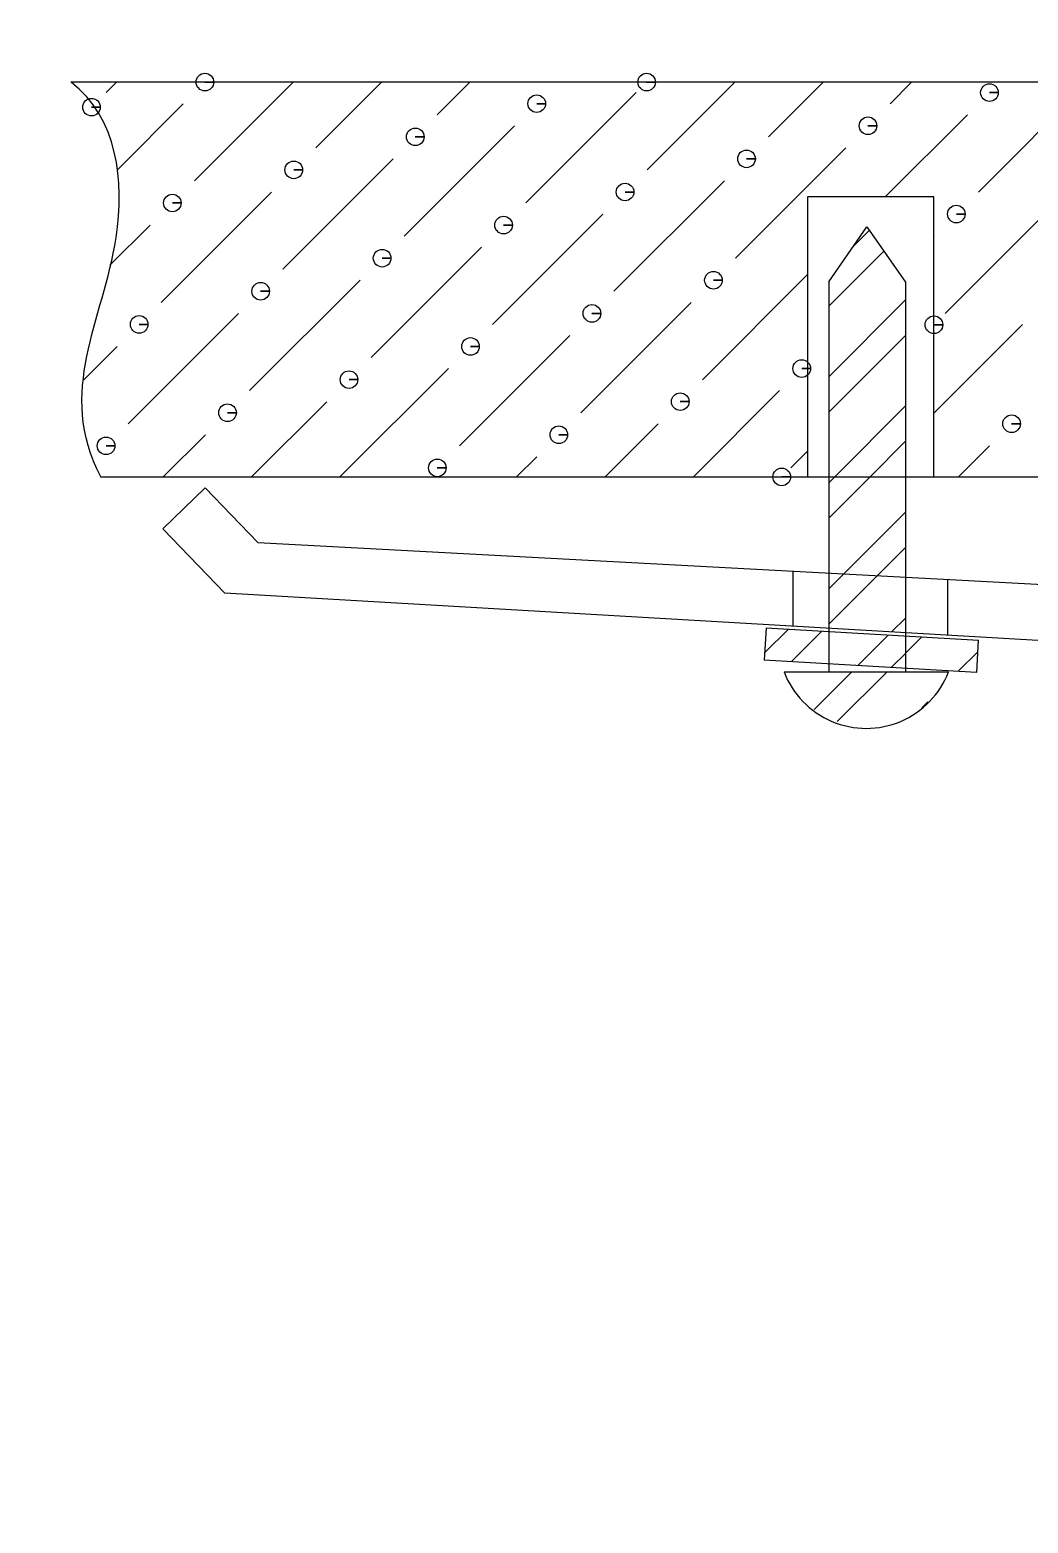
# Model space of a CAD drawing. Header units: millimetres. Extents: x 164 to 1139, y 316 to 1000.
# Drawn here: x 500.29 to 522.42, y 616.35 to 649.48 of the extents above; entities that cross this region are included whole.
import ezdxf

# ---------------------------------------------------------------- set-up
doc = ezdxf.new("R2010")
doc.units = ezdxf.units.MM
doc.linetypes.add('ACAD_ISO02W100', pattern=[15, 12, -3])
doc.layers.add('尺寸標注', color=1, linetype='Continuous', lineweight=30)
doc.layers.add('虚线', color=2, linetype='ACAD_ISO02W100', lineweight=30)
doc.styles.add('DIM', font='txt.shx', dxfattribs={"width": 0.7, "bigfont": 'chineset.shx'})
doc.dimstyles.new('mm+in(开孔纸尺寸)', dxfattribs={"dimscale": 3, "dimtxt": 3.8, "dimasz": 2, "dimexe": 1.25, "dimexo": 0.625, "dimgap": 2, "dimtad": 1, "dimtxsty": 'DIM', "dimcen": 0, "dimclrd": 256, "dimclre": 256, "dimclrt": 3, "dimadec": 0, "dimazin": 0, "dimtfac": 1, "dimtmove": 0, "dimatfit": 1, "dimfxl": 1, "dimlwd": -1, "dimarcsym": 0})

# ---------------------------------------------------------------- blocks, each defined once
blk = doc.blocks.new('*D27')
at = {"layer": 'Defpoints', "color": 0}
for p in [(551.871, 648.511), (470.136, 630.715)]:
    blk.add_point(p, dxfattribs=at)
at = {"layer": '尺寸標注'}
blk.add_line((304.279, 594.604), (464.273, 629.439), dxfattribs=at)
blk.add_solid([(464.486, 628.462), (464.06, 630.416), (470.136, 630.715)], dxfattribs=at)
at = {"layer": '尺寸標注', "color": 3, "insert": (373.078, 622.53), "char_height": 11.4, "attachment_point": 5, "rotation": 12.2831, "style": 'DIM'}
blk.add_mtext('R83,65mm [R3 5/16"]', dxfattribs=at)
blk = doc.blocks.new('*D28')
at = {"layer": 'Defpoints', "color": 0}
for p in [(551.871, 648.511), (467.818, 616.338)]:
    blk.add_point(p, dxfattribs=at)
at = {"layer": '尺寸標注'}
blk.add_line((309.709, 555.818), (462.215, 614.193), dxfattribs=at)
blk.add_solid([(462.572, 613.259), (461.857, 615.127), (467.818, 616.338)], dxfattribs=at)
at = {"layer": '尺寸標注', "color": 3, "insert": (363.92, 589.096), "char_height": 11.4, "attachment_point": 5, "rotation": 20.9456, "style": 'DIM'}
blk.add_mtext('R90mm [R3 9/16"]', dxfattribs=at)
blk = doc.blocks.new('*D29')
at = {"layer": 'Defpoints', "color": 0}
for p in [(551.871, 648.511), (467.78, 601.479)]:
    blk.add_point(p, dxfattribs=at)
at = {"layer": '尺寸標注'}
blk.add_line((310.758, 513.656), (462.543, 598.55), dxfattribs=at)
blk.add_solid([(463.032, 597.677), (462.055, 599.423), (467.78, 601.479)], dxfattribs=at)
at = {"layer": '尺寸標注', "color": 3, "insert": (370.761, 561.71), "char_height": 11.4, "attachment_point": 5, "rotation": 29.2184, "style": 'DIM'}
blk.add_mtext('R96,35mm [R3 13/16"]', dxfattribs=at)

msp = doc.modelspace()

# ---------------------------------------------------------------- linework, layer by layer
msp.add_lwpolyline([(798.111, 736.864, 0.387312), (708.298, 830.573, 0.033804), (545.364, 830.573, 0.387312), (455.551, 736.864, 0.012565), (455.551, 646.09, 0.387312), (545.364, 552.381, 0.033804), (708.298, 552.381, 0.387312), (798.111, 646.09, 0.012565)], format="xyb", close=True)
at = {"layer": '尺寸標注', "lineweight": 9}
for points, knots in [([(501.86, 639.56), (500.872, 641.462), (501.916, 643.03), (502.2, 644.869), (502.2, 644.869), (502.396, 646.131), (502.232, 647.523), (501.202, 648.318)], [0, 0, 0, 0, 0.333333, 0.333333, 0.333333, 0.333333, 1, 1, 1, 1]), ([(504.17, 648.319), (504.17, 648.319), (504.365, 648.319), (504.365, 648.319), (504.365, 648.319), (504.365, 648.427), (504.277, 648.515), (504.17, 648.515), (504.17, 648.515), (504.062, 648.515), (503.974, 648.427), (503.974, 648.319), (503.974, 648.319), (503.974, 648.212), (504.062, 648.124), (504.17, 648.124), (504.17, 648.124), (504.277, 648.124), (504.365, 648.212), (504.365, 648.319), (504.365, 648.319), (504.365, 648.319), (504.17, 648.319), (504.17, 648.319)], [0, 0, 0, 0, 0.142857, 0.142857, 0.142857, 0.142857, 0.285714, 0.285714, 0.285714, 0.285714, 0.428571, 0.428571, 0.428571, 0.428571, 0.571429, 0.571429, 0.571429, 0.571429, 0.714286, 0.714286, 0.714286, 0.714286, 1, 1, 1, 1]), ([(513.964, 648.319), (513.964, 648.319), (514.16, 648.319), (514.16, 648.319), (514.16, 648.319), (514.16, 648.427), (514.072, 648.515), (513.964, 648.515), (513.964, 648.515), (513.857, 648.515), (513.769, 648.427), (513.769, 648.319), (513.769, 648.319), (513.769, 648.212), (513.857, 648.124), (513.964, 648.124), (513.964, 648.124), (514.072, 648.124), (514.16, 648.212), (514.16, 648.319), (514.16, 648.319), (514.16, 648.319), (513.964, 648.319), (513.964, 648.319)], [0, 0, 0, 0, 0.142857, 0.142857, 0.142857, 0.142857, 0.285714, 0.285714, 0.285714, 0.285714, 0.428571, 0.428571, 0.428571, 0.428571, 0.571429, 0.571429, 0.571429, 0.571429, 0.714286, 0.714286, 0.714286, 0.714286, 1, 1, 1, 1]), ([(511.528, 647.841), (511.528, 647.841), (511.723, 647.841), (511.723, 647.841), (511.723, 647.841), (511.723, 647.949), (511.635, 648.037), (511.528, 648.037), (511.528, 648.037), (511.42, 648.037), (511.332, 647.949), (511.332, 647.841), (511.332, 647.841), (511.332, 647.733), (511.42, 647.646), (511.528, 647.646), (511.528, 647.646), (511.635, 647.646), (511.723, 647.733), (511.723, 647.841), (511.723, 647.841), (511.723, 647.841), (511.528, 647.841), (511.528, 647.841)], [0, 0, 0, 0, 0.142857, 0.142857, 0.142857, 0.142857, 0.285714, 0.285714, 0.285714, 0.285714, 0.428571, 0.428571, 0.428571, 0.428571, 0.571429, 0.571429, 0.571429, 0.571429, 0.714286, 0.714286, 0.714286, 0.714286, 1, 1, 1, 1]), ([(521.566, 648.087), (521.566, 648.087), (521.762, 648.087), (521.762, 648.087), (521.762, 648.087), (521.762, 648.194), (521.674, 648.282), (521.566, 648.282), (521.566, 648.282), (521.459, 648.282), (521.371, 648.194), (521.371, 648.087), (521.371, 648.087), (521.371, 647.979), (521.459, 647.891), (521.566, 647.891), (521.566, 647.891), (521.674, 647.891), (521.762, 647.979), (521.762, 648.087), (521.762, 648.087), (521.762, 648.087), (521.566, 648.087), (521.566, 648.087)], [0, 0, 0, 0, 0.142857, 0.142857, 0.142857, 0.142857, 0.285714, 0.285714, 0.285714, 0.285714, 0.428571, 0.428571, 0.428571, 0.428571, 0.571429, 0.571429, 0.571429, 0.571429, 0.714286, 0.714286, 0.714286, 0.714286, 1, 1, 1, 1]), ([(501.655, 647.763), (501.655, 647.763), (501.851, 647.763), (501.851, 647.763), (501.851, 647.763), (501.851, 647.871), (501.763, 647.959), (501.655, 647.959), (501.655, 647.959), (501.548, 647.959), (501.46, 647.871), (501.46, 647.763), (501.46, 647.763), (501.46, 647.656), (501.548, 647.568), (501.655, 647.568), (501.655, 647.568), (501.763, 647.568), (501.851, 647.656), (501.851, 647.763), (501.851, 647.763), (501.851, 647.763), (501.655, 647.763), (501.655, 647.763)], [0, 0, 0, 0, 0.142857, 0.142857, 0.142857, 0.142857, 0.285714, 0.285714, 0.285714, 0.285714, 0.428571, 0.428571, 0.428571, 0.428571, 0.571429, 0.571429, 0.571429, 0.571429, 0.714286, 0.714286, 0.714286, 0.714286, 1, 1, 1, 1]), ([(518.872, 647.35), (518.872, 647.35), (519.068, 647.35), (519.068, 647.35), (519.068, 647.35), (519.068, 647.458), (518.98, 647.546), (518.872, 647.546), (518.872, 647.546), (518.765, 647.546), (518.677, 647.458), (518.677, 647.35), (518.677, 647.35), (518.677, 647.243), (518.765, 647.155), (518.872, 647.155), (518.872, 647.155), (518.98, 647.155), (519.068, 647.243), (519.068, 647.35), (519.068, 647.35), (519.068, 647.35), (518.872, 647.35), (518.872, 647.35)], [0, 0, 0, 0, 0.142857, 0.142857, 0.142857, 0.142857, 0.285714, 0.285714, 0.285714, 0.285714, 0.428571, 0.428571, 0.428571, 0.428571, 0.571429, 0.571429, 0.571429, 0.571429, 0.714286, 0.714286, 0.714286, 0.714286, 1, 1, 1, 1]), ([(508.834, 647.105), (508.834, 647.105), (509.029, 647.105), (509.029, 647.105), (509.029, 647.105), (509.029, 647.213), (508.942, 647.301), (508.834, 647.301), (508.834, 647.301), (508.726, 647.301), (508.639, 647.213), (508.639, 647.105), (508.639, 647.105), (508.639, 646.998), (508.726, 646.91), (508.834, 646.91), (508.834, 646.91), (508.942, 646.91), (509.029, 646.998), (509.029, 647.105), (509.029, 647.105), (509.029, 647.105), (508.834, 647.105), (508.834, 647.105)], [0, 0, 0, 0, 0.142857, 0.142857, 0.142857, 0.142857, 0.285714, 0.285714, 0.285714, 0.285714, 0.428571, 0.428571, 0.428571, 0.428571, 0.571429, 0.571429, 0.571429, 0.571429, 0.714286, 0.714286, 0.714286, 0.714286, 1, 1, 1, 1]), ([(516.18, 646.616), (516.18, 646.616), (516.375, 646.616), (516.375, 646.616), (516.375, 646.616), (516.375, 646.724), (516.288, 646.811), (516.18, 646.811), (516.18, 646.811), (516.072, 646.811), (515.985, 646.724), (515.985, 646.616), (515.985, 646.616), (515.985, 646.508), (516.072, 646.421), (516.18, 646.421), (516.18, 646.421), (516.288, 646.421), (516.375, 646.508), (516.375, 646.616), (516.375, 646.616), (516.375, 646.616), (516.18, 646.616), (516.18, 646.616)], [0, 0, 0, 0, 0.142857, 0.142857, 0.142857, 0.142857, 0.285714, 0.285714, 0.285714, 0.285714, 0.428571, 0.428571, 0.428571, 0.428571, 0.571429, 0.571429, 0.571429, 0.571429, 0.714286, 0.714286, 0.714286, 0.714286, 1, 1, 1, 1]), ([(506.14, 646.372), (506.14, 646.372), (506.336, 646.372), (506.336, 646.372), (506.336, 646.372), (506.336, 646.48), (506.248, 646.568), (506.14, 646.568), (506.14, 646.568), (506.033, 646.568), (505.945, 646.48), (505.945, 646.372), (505.945, 646.372), (505.945, 646.265), (506.033, 646.177), (506.14, 646.177), (506.14, 646.177), (506.248, 646.177), (506.336, 646.265), (506.336, 646.372), (506.336, 646.372), (506.336, 646.372), (506.14, 646.372), (506.14, 646.372)], [0, 0, 0, 0, 0.142857, 0.142857, 0.142857, 0.142857, 0.285714, 0.285714, 0.285714, 0.285714, 0.428571, 0.428571, 0.428571, 0.428571, 0.571429, 0.571429, 0.571429, 0.571429, 0.714286, 0.714286, 0.714286, 0.714286, 1, 1, 1, 1]), ([(513.486, 645.881), (513.486, 645.881), (513.681, 645.881), (513.681, 645.881), (513.681, 645.881), (513.681, 645.989), (513.594, 646.077), (513.486, 646.077), (513.486, 646.077), (513.378, 646.077), (513.291, 645.989), (513.291, 645.881), (513.291, 645.881), (513.291, 645.774), (513.378, 645.686), (513.486, 645.686), (513.486, 645.686), (513.594, 645.686), (513.681, 645.774), (513.681, 645.881), (513.681, 645.881), (513.681, 645.881), (513.486, 645.881), (513.486, 645.881)], [0, 0, 0, 0, 0.142857, 0.142857, 0.142857, 0.142857, 0.285714, 0.285714, 0.285714, 0.285714, 0.428571, 0.428571, 0.428571, 0.428571, 0.571429, 0.571429, 0.571429, 0.571429, 0.714286, 0.714286, 0.714286, 0.714286, 1, 1, 1, 1]), ([(503.448, 645.638), (503.448, 645.638), (503.643, 645.638), (503.643, 645.638), (503.643, 645.638), (503.643, 645.746), (503.555, 645.833), (503.448, 645.833), (503.448, 645.833), (503.34, 645.833), (503.252, 645.746), (503.252, 645.638), (503.252, 645.638), (503.252, 645.531), (503.34, 645.443), (503.448, 645.443), (503.448, 645.443), (503.555, 645.443), (503.643, 645.531), (503.643, 645.638), (503.643, 645.638), (503.643, 645.638), (503.448, 645.638), (503.448, 645.638)], [0, 0, 0, 0, 0.142857, 0.142857, 0.142857, 0.142857, 0.285714, 0.285714, 0.285714, 0.285714, 0.428571, 0.428571, 0.428571, 0.428571, 0.571429, 0.571429, 0.571429, 0.571429, 0.714286, 0.714286, 0.714286, 0.714286, 1, 1, 1, 1]), ([(510.792, 645.147), (510.792, 645.147), (510.988, 645.147), (510.988, 645.147), (510.988, 645.147), (510.988, 645.255), (510.9, 645.343), (510.792, 645.343), (510.792, 645.343), (510.685, 645.343), (510.597, 645.255), (510.597, 645.147), (510.597, 645.147), (510.597, 645.04), (510.685, 644.952), (510.792, 644.952), (510.792, 644.952), (510.9, 644.952), (510.988, 645.04), (510.988, 645.147), (510.988, 645.147), (510.988, 645.147), (510.792, 645.147), (510.792, 645.147)], [0, 0, 0, 0, 0.142857, 0.142857, 0.142857, 0.142857, 0.285714, 0.285714, 0.285714, 0.285714, 0.428571, 0.428571, 0.428571, 0.428571, 0.571429, 0.571429, 0.571429, 0.571429, 0.714286, 0.714286, 0.714286, 0.714286, 1, 1, 1, 1]), ([(520.832, 645.393), (520.832, 645.393), (521.027, 645.393), (521.027, 645.393), (521.027, 645.393), (521.027, 645.5), (520.94, 645.588), (520.832, 645.588), (520.832, 645.588), (520.724, 645.588), (520.637, 645.5), (520.637, 645.393), (520.637, 645.393), (520.637, 645.285), (520.724, 645.197), (520.832, 645.197), (520.832, 645.197), (520.94, 645.197), (521.027, 645.285), (521.027, 645.393), (521.027, 645.393), (521.027, 645.393), (520.832, 645.393), (520.832, 645.393)], [0, 0, 0, 0, 0.142857, 0.142857, 0.142857, 0.142857, 0.285714, 0.285714, 0.285714, 0.285714, 0.428571, 0.428571, 0.428571, 0.428571, 0.571429, 0.571429, 0.571429, 0.571429, 0.714286, 0.714286, 0.714286, 0.714286, 1, 1, 1, 1]), ([(508.1, 644.413), (508.1, 644.413), (508.295, 644.413), (508.295, 644.413), (508.295, 644.413), (508.295, 644.52), (508.207, 644.608), (508.1, 644.608), (508.1, 644.608), (507.992, 644.608), (507.904, 644.52), (507.904, 644.413), (507.904, 644.413), (507.904, 644.305), (507.992, 644.217), (508.1, 644.217), (508.1, 644.217), (508.207, 644.217), (508.295, 644.305), (508.295, 644.413), (508.295, 644.413), (508.295, 644.413), (508.1, 644.413), (508.1, 644.413)], [0, 0, 0, 0, 0.142857, 0.142857, 0.142857, 0.142857, 0.285714, 0.285714, 0.285714, 0.285714, 0.428571, 0.428571, 0.428571, 0.428571, 0.571429, 0.571429, 0.571429, 0.571429, 0.714286, 0.714286, 0.714286, 0.714286, 1, 1, 1, 1]), ([(515.446, 643.924), (515.446, 643.924), (515.641, 643.924), (515.641, 643.924), (515.641, 643.924), (515.641, 644.031), (515.553, 644.119), (515.446, 644.119), (515.446, 644.119), (515.338, 644.119), (515.251, 644.031), (515.251, 643.924), (515.251, 643.924), (515.251, 643.816), (515.338, 643.728), (515.446, 643.728), (515.446, 643.728), (515.553, 643.728), (515.641, 643.816), (515.641, 643.924), (515.641, 643.924), (515.641, 643.924), (515.446, 643.924), (515.446, 643.924)], [0, 0, 0, 0, 0.142857, 0.142857, 0.142857, 0.142857, 0.285714, 0.285714, 0.285714, 0.285714, 0.428571, 0.428571, 0.428571, 0.428571, 0.571429, 0.571429, 0.571429, 0.571429, 0.714286, 0.714286, 0.714286, 0.714286, 1, 1, 1, 1]), ([(505.406, 643.679), (505.406, 643.679), (505.601, 643.679), (505.601, 643.679), (505.601, 643.679), (505.601, 643.786), (505.514, 643.874), (505.406, 643.874), (505.406, 643.874), (505.298, 643.874), (505.211, 643.786), (505.211, 643.679), (505.211, 643.679), (505.211, 643.571), (505.298, 643.483), (505.406, 643.483), (505.406, 643.483), (505.514, 643.483), (505.601, 643.571), (505.601, 643.679), (505.601, 643.679), (505.601, 643.679), (505.406, 643.679), (505.406, 643.679)], [0, 0, 0, 0, 0.142857, 0.142857, 0.142857, 0.142857, 0.285714, 0.285714, 0.285714, 0.285714, 0.428571, 0.428571, 0.428571, 0.428571, 0.571429, 0.571429, 0.571429, 0.571429, 0.714286, 0.714286, 0.714286, 0.714286, 1, 1, 1, 1]), ([(512.752, 643.188), (512.752, 643.188), (512.947, 643.188), (512.947, 643.188), (512.947, 643.188), (512.947, 643.295), (512.859, 643.383), (512.752, 643.383), (512.752, 643.383), (512.644, 643.383), (512.556, 643.295), (512.556, 643.188), (512.556, 643.188), (512.556, 643.08), (512.644, 642.992), (512.752, 642.992), (512.752, 642.992), (512.859, 642.992), (512.947, 643.08), (512.947, 643.188), (512.947, 643.188), (512.947, 643.188), (512.752, 643.188), (512.752, 643.188)], [0, 0, 0, 0, 0.142857, 0.142857, 0.142857, 0.142857, 0.285714, 0.285714, 0.285714, 0.285714, 0.428571, 0.428571, 0.428571, 0.428571, 0.571429, 0.571429, 0.571429, 0.571429, 0.714286, 0.714286, 0.714286, 0.714286, 1, 1, 1, 1]), ([(502.712, 642.944), (502.712, 642.944), (502.907, 642.944), (502.907, 642.944), (502.907, 642.944), (502.907, 643.052), (502.82, 643.139), (502.712, 643.139), (502.712, 643.139), (502.604, 643.139), (502.517, 643.052), (502.517, 642.944), (502.517, 642.944), (502.517, 642.836), (502.604, 642.749), (502.712, 642.749), (502.712, 642.749), (502.82, 642.749), (502.907, 642.836), (502.907, 642.944), (502.907, 642.944), (502.907, 642.944), (502.712, 642.944), (502.712, 642.944)], [0, 0, 0, 0, 0.142857, 0.142857, 0.142857, 0.142857, 0.285714, 0.285714, 0.285714, 0.285714, 0.428571, 0.428571, 0.428571, 0.428571, 0.571429, 0.571429, 0.571429, 0.571429, 0.714286, 0.714286, 0.714286, 0.714286, 1, 1, 1, 1]), ([(520.335, 642.936), (520.335, 642.936), (520.53, 642.936), (520.53, 642.936), (520.53, 642.936), (520.53, 643.044), (520.442, 643.131), (520.335, 643.131), (520.335, 643.131), (520.227, 643.131), (520.14, 643.044), (520.14, 642.936), (520.14, 642.936), (520.14, 642.828), (520.227, 642.741), (520.335, 642.741), (520.335, 642.741), (520.442, 642.741), (520.53, 642.828), (520.53, 642.936), (520.53, 642.936), (520.53, 642.936), (520.335, 642.936), (520.335, 642.936)], [0, 0, 0, 0, 0.142857, 0.142857, 0.142857, 0.142857, 0.285714, 0.285714, 0.285714, 0.285714, 0.428571, 0.428571, 0.428571, 0.428571, 0.571429, 0.571429, 0.571429, 0.571429, 0.714286, 0.714286, 0.714286, 0.714286, 1, 1, 1, 1]), ([(510.059, 642.455), (510.059, 642.455), (510.254, 642.455), (510.254, 642.455), (510.254, 642.455), (510.254, 642.563), (510.167, 642.65), (510.059, 642.65), (510.059, 642.65), (509.951, 642.65), (509.864, 642.563), (509.864, 642.455), (509.864, 642.455), (509.864, 642.348), (509.951, 642.259), (510.059, 642.259), (510.059, 642.259), (510.167, 642.259), (510.254, 642.348), (510.254, 642.455), (510.254, 642.455), (510.254, 642.455), (510.059, 642.455), (510.059, 642.455)], [0, 0, 0, 0, 0.142857, 0.142857, 0.142857, 0.142857, 0.285714, 0.285714, 0.285714, 0.285714, 0.428571, 0.428571, 0.428571, 0.428571, 0.571429, 0.571429, 0.571429, 0.571429, 0.714286, 0.714286, 0.714286, 0.714286, 1, 1, 1, 1]), ([(517.404, 641.964), (517.404, 641.964), (517.599, 641.964), (517.599, 641.964), (517.599, 641.964), (517.599, 642.072), (517.511, 642.16), (517.404, 642.16), (517.404, 642.16), (517.296, 642.16), (517.208, 642.072), (517.208, 641.964), (517.208, 641.964), (517.208, 641.857), (517.296, 641.769), (517.404, 641.769), (517.404, 641.769), (517.511, 641.769), (517.599, 641.857), (517.599, 641.964), (517.599, 641.964), (517.599, 641.964), (517.404, 641.964), (517.404, 641.964)], [0, 0, 0, 0, 0.142857, 0.142857, 0.142857, 0.142857, 0.285714, 0.285714, 0.285714, 0.285714, 0.428571, 0.428571, 0.428571, 0.428571, 0.571429, 0.571429, 0.571429, 0.571429, 0.714286, 0.714286, 0.714286, 0.714286, 1, 1, 1, 1]), ([(507.365, 641.719), (507.365, 641.719), (507.56, 641.719), (507.56, 641.719), (507.56, 641.719), (507.56, 641.827), (507.473, 641.914), (507.365, 641.914), (507.365, 641.914), (507.257, 641.914), (507.17, 641.827), (507.17, 641.719), (507.17, 641.719), (507.17, 641.611), (507.257, 641.524), (507.365, 641.524), (507.365, 641.524), (507.473, 641.524), (507.56, 641.611), (507.56, 641.719), (507.56, 641.719), (507.56, 641.719), (507.365, 641.719), (507.365, 641.719)], [0, 0, 0, 0, 0.142857, 0.142857, 0.142857, 0.142857, 0.285714, 0.285714, 0.285714, 0.285714, 0.428571, 0.428571, 0.428571, 0.428571, 0.571429, 0.571429, 0.571429, 0.571429, 0.714286, 0.714286, 0.714286, 0.714286, 1, 1, 1, 1]), ([(514.709, 641.23), (514.709, 641.23), (514.905, 641.23), (514.905, 641.23), (514.905, 641.23), (514.905, 641.337), (514.817, 641.425), (514.709, 641.425), (514.709, 641.425), (514.602, 641.425), (514.514, 641.337), (514.514, 641.23), (514.514, 641.23), (514.514, 641.122), (514.602, 641.034), (514.709, 641.034), (514.709, 641.034), (514.817, 641.034), (514.905, 641.122), (514.905, 641.23), (514.905, 641.23), (514.905, 641.23), (514.709, 641.23), (514.709, 641.23)], [0, 0, 0, 0, 0.142857, 0.142857, 0.142857, 0.142857, 0.285714, 0.285714, 0.285714, 0.285714, 0.428571, 0.428571, 0.428571, 0.428571, 0.571429, 0.571429, 0.571429, 0.571429, 0.714286, 0.714286, 0.714286, 0.714286, 1, 1, 1, 1]), ([(504.671, 640.984), (504.671, 640.984), (504.867, 640.984), (504.867, 640.984), (504.867, 640.984), (504.867, 641.092), (504.779, 641.18), (504.671, 641.18), (504.671, 641.18), (504.563, 641.18), (504.476, 641.092), (504.476, 640.984), (504.476, 640.984), (504.476, 640.877), (504.563, 640.789), (504.671, 640.789), (504.671, 640.789), (504.779, 640.789), (504.867, 640.877), (504.867, 640.984), (504.867, 640.984), (504.867, 640.984), (504.671, 640.984), (504.671, 640.984)], [0, 0, 0, 0, 0.142857, 0.142857, 0.142857, 0.142857, 0.285714, 0.285714, 0.285714, 0.285714, 0.428571, 0.428571, 0.428571, 0.428571, 0.571429, 0.571429, 0.571429, 0.571429, 0.714286, 0.714286, 0.714286, 0.714286, 1, 1, 1, 1]), ([(522.057, 640.741), (522.057, 640.741), (522.253, 640.741), (522.253, 640.741), (522.253, 640.741), (522.253, 640.848), (522.165, 640.936), (522.057, 640.936), (522.057, 640.936), (521.95, 640.936), (521.862, 640.848), (521.862, 640.741), (521.862, 640.741), (521.862, 640.633), (521.95, 640.545), (522.057, 640.545), (522.057, 640.545), (522.165, 640.545), (522.253, 640.633), (522.253, 640.741), (522.253, 640.741), (522.253, 640.741), (522.057, 640.741), (522.057, 640.741)], [0, 0, 0, 0, 0.142857, 0.142857, 0.142857, 0.142857, 0.285714, 0.285714, 0.285714, 0.285714, 0.428571, 0.428571, 0.428571, 0.428571, 0.571429, 0.571429, 0.571429, 0.571429, 0.714286, 0.714286, 0.714286, 0.714286, 1, 1, 1, 1]), ([(501.979, 640.25), (501.979, 640.25), (502.174, 640.25), (502.174, 640.25), (502.174, 640.25), (502.174, 640.358), (502.086, 640.445), (501.979, 640.445), (501.979, 640.445), (501.871, 640.445), (501.783, 640.358), (501.783, 640.25), (501.783, 640.25), (501.783, 640.142), (501.871, 640.055), (501.979, 640.055), (501.979, 640.055), (502.086, 640.055), (502.174, 640.142), (502.174, 640.25), (502.174, 640.25), (502.174, 640.25), (501.979, 640.25), (501.979, 640.25)], [0, 0, 0, 0, 0.142857, 0.142857, 0.142857, 0.142857, 0.285714, 0.285714, 0.285714, 0.285714, 0.428571, 0.428571, 0.428571, 0.428571, 0.571429, 0.571429, 0.571429, 0.571429, 0.714286, 0.714286, 0.714286, 0.714286, 1, 1, 1, 1]), ([(512.017, 640.496), (512.017, 640.496), (512.213, 640.496), (512.213, 640.496), (512.213, 640.496), (512.213, 640.603), (512.125, 640.691), (512.017, 640.691), (512.017, 640.691), (511.91, 640.691), (511.822, 640.603), (511.822, 640.496), (511.822, 640.496), (511.822, 640.388), (511.91, 640.3), (512.017, 640.3), (512.017, 640.3), (512.125, 640.3), (512.213, 640.388), (512.213, 640.496), (512.213, 640.496), (512.213, 640.496), (512.017, 640.496), (512.017, 640.496)], [0, 0, 0, 0, 0.142857, 0.142857, 0.142857, 0.142857, 0.285714, 0.285714, 0.285714, 0.285714, 0.428571, 0.428571, 0.428571, 0.428571, 0.571429, 0.571429, 0.571429, 0.571429, 0.714286, 0.714286, 0.714286, 0.714286, 1, 1, 1, 1]), ([(509.323, 639.761), (509.323, 639.761), (509.519, 639.761), (509.519, 639.761), (509.519, 639.761), (509.519, 639.869), (509.431, 639.956), (509.323, 639.956), (509.323, 639.956), (509.216, 639.956), (509.128, 639.869), (509.128, 639.761), (509.128, 639.761), (509.128, 639.653), (509.216, 639.566), (509.323, 639.566), (509.323, 639.566), (509.431, 639.566), (509.519, 639.653), (509.519, 639.761), (509.519, 639.761), (509.519, 639.761), (509.323, 639.761), (509.323, 639.761)], [0, 0, 0, 0, 0.142857, 0.142857, 0.142857, 0.142857, 0.285714, 0.285714, 0.285714, 0.285714, 0.428571, 0.428571, 0.428571, 0.428571, 0.571429, 0.571429, 0.571429, 0.571429, 0.714286, 0.714286, 0.714286, 0.714286, 1, 1, 1, 1]), ([(516.96, 639.561), (516.96, 639.561), (517.155, 639.561), (517.155, 639.561), (517.155, 639.561), (517.155, 639.668), (517.067, 639.756), (516.96, 639.756), (516.96, 639.756), (516.852, 639.756), (516.764, 639.668), (516.764, 639.561), (516.764, 639.561), (516.764, 639.453), (516.852, 639.365), (516.96, 639.365), (516.96, 639.365), (517.067, 639.365), (517.155, 639.453), (517.155, 639.561), (517.155, 639.561), (517.155, 639.561), (516.96, 639.561), (516.96, 639.561)], [0, 0, 0, 0, 0.142857, 0.142857, 0.142857, 0.142857, 0.285714, 0.285714, 0.285714, 0.285714, 0.428571, 0.428571, 0.428571, 0.428571, 0.571429, 0.571429, 0.571429, 0.571429, 0.714286, 0.714286, 0.714286, 0.714286, 1, 1, 1, 1]), ([(517.011, 635.235), (517.2, 634.74), (517.584, 634.343), (518.072, 634.136), (518.072, 634.136), (518.559, 633.931), (519.11, 633.931), (519.598, 634.136), (519.598, 634.136), (520.086, 634.343), (520.469, 634.74), (520.658, 635.235)], [0, 0, 0, 0, 0.25, 0.25, 0.25, 0.25, 0.5, 0.5, 0.5, 0.5, 1, 1, 1, 1])]:
    msp.add_open_spline(points, degree=3, knots=knots, dxfattribs=at)
for points in [[(540.65, 648.318), (540.65, 648.318), (501.2, 648.318), (501.2, 648.318)], [(501.979, 648.086), (501.979, 648.086), (502.211, 648.319), (502.211, 648.319)], [(503.936, 646.126), (503.936, 646.126), (506.129, 648.319), (506.129, 648.319)], [(506.63, 646.861), (506.63, 646.861), (508.087, 648.319), (508.087, 648.319)], [(509.323, 647.595), (509.323, 647.595), (510.046, 648.319), (510.046, 648.319)], [(513.976, 646.372), (513.976, 646.372), (515.923, 648.319), (515.923, 648.319)], [(516.669, 647.105), (516.669, 647.105), (517.881, 648.319), (517.881, 648.319)], [(519.363, 647.841), (519.363, 647.841), (519.841, 648.319), (519.841, 648.319)], [(521.322, 645.881), (521.322, 645.881), (523.758, 648.319), (523.758, 648.319)], [(511.283, 645.638), (511.283, 645.638), (513.731, 648.086), (513.731, 648.086)], [(502.229, 646.376), (502.229, 646.376), (503.691, 647.841), (503.691, 647.841)], [(508.588, 644.901), (508.588, 644.901), (511.037, 647.35), (511.037, 647.35)], [(519.255, 645.775), (519.255, 645.775), (521.077, 647.595), (521.077, 647.595)], [(515.934, 644.412), (515.934, 644.412), (518.383, 646.861), (518.383, 646.861)], [(505.896, 644.169), (505.896, 644.169), (508.345, 646.616), (508.345, 646.616)], [(513.24, 643.678), (513.24, 643.678), (515.69, 646.126), (515.69, 646.126)], [(503.202, 643.433), (503.202, 643.433), (505.65, 645.881), (505.65, 645.881)], [(520.335, 645.774), (520.335, 645.774), (517.53, 645.774), (517.53, 645.774)], [(517.53, 645.772), (517.53, 645.772), (517.53, 639.559), (517.53, 639.559)], [(520.335, 639.56), (520.335, 639.56), (520.335, 645.774), (520.335, 645.774)], [(510.547, 642.943), (510.547, 642.943), (512.996, 645.392), (512.996, 645.392)], [(520.586, 643.187), (520.586, 643.187), (523.035, 645.638), (523.035, 645.638)], [(502.064, 644.255), (502.064, 644.255), (502.957, 645.147), (502.957, 645.147)], [(518.003, 643.886), (518.003, 643.886), (518.844, 645.109), (518.844, 645.109)], [(518.546, 644.673), (518.546, 644.673), (518.901, 645.03), (518.901, 645.03)], [(518.845, 645.108), (518.845, 645.108), (519.708, 643.884), (519.708, 643.884)], [(520.335, 644.895), (520.335, 644.895), (520.343, 644.901), (520.343, 644.901)], [(507.854, 642.209), (507.854, 642.209), (510.303, 644.658), (510.303, 644.658)], [(518.005, 643.349), (518.005, 643.349), (519.227, 644.57), (519.227, 644.57)], [(515.2, 641.718), (515.2, 641.718), (517.53, 644.05), (517.53, 644.05)], [(505.16, 641.475), (505.16, 641.475), (507.61, 643.923), (507.61, 643.923)], [(518.003, 643.886), (518.003, 643.886), (518.003, 635.237), (518.003, 635.237)], [(519.708, 643.884), (519.708, 643.884), (519.708, 635.235), (519.708, 635.235)], [(512.506, 640.984), (512.506, 640.984), (514.954, 643.433), (514.954, 643.433)], [(518.005, 641.783), (518.005, 641.783), (519.708, 643.486), (519.708, 643.486)], [(502.467, 640.74), (502.467, 640.74), (504.916, 643.187), (504.916, 643.187)], [(509.813, 640.25), (509.813, 640.25), (512.262, 642.698), (512.262, 642.698)], [(518.005, 640.998), (518.005, 640.998), (519.708, 642.701), (519.708, 642.701)], [(520.335, 640.978), (520.335, 640.978), (522.301, 642.943), (522.301, 642.943)], [(501.483, 641.715), (501.483, 641.715), (502.222, 642.455), (502.222, 642.455)], [(507.165, 639.56), (507.165, 639.56), (509.568, 641.964), (509.568, 641.964)], [(515, 639.56), (515, 639.56), (516.914, 641.475), (516.914, 641.475)], [(505.205, 639.56), (505.205, 639.56), (506.874, 641.229), (506.874, 641.229)], [(518.134, 639.562), (518.134, 639.562), (519.708, 641.135), (519.708, 641.135)], [(513.042, 639.56), (513.042, 639.56), (514.22, 640.74), (514.22, 640.74)], [(503.247, 639.56), (503.247, 639.56), (504.181, 640.495), (504.181, 640.495)], [(517.159, 639.76), (517.159, 639.76), (517.53, 640.132), (517.53, 640.132)], [(518.919, 639.562), (518.919, 639.562), (519.708, 640.351), (519.708, 640.351)], [(520.877, 639.56), (520.877, 639.56), (521.566, 640.25), (521.566, 640.25)], [(511.082, 639.56), (511.082, 639.56), (511.528, 640.006), (511.528, 640.006)], [(501.858, 639.56), (501.858, 639.56), (542.113, 639.56), (542.113, 639.56)], [(518.005, 639.431), (518.005, 639.431), (518.136, 639.562), (518.136, 639.562)], [(518.005, 638.647), (518.005, 638.647), (518.919, 639.562), (518.919, 639.562)], [(504.175, 639.315), (504.175, 639.315), (503.236, 638.41), (503.236, 638.41)], [(505.34, 638.106), (505.34, 638.106), (504.174, 639.317), (504.174, 639.317)], [(518.336, 637.412), (518.336, 637.412), (519.71, 638.784), (519.71, 638.784)], [(503.235, 638.412), (503.235, 638.412), (504.611, 636.982), (504.611, 636.982)], [(505.34, 638.106), (505.34, 638.106), (532.846, 636.632), (532.846, 636.632)], [(519.08, 637.371), (519.08, 637.371), (519.71, 638.001), (519.71, 638.001)], [(517.209, 637.47), (517.209, 637.47), (517.209, 636.247), (517.209, 636.247)], [(518.005, 637.081), (518.005, 637.081), (518.336, 637.412), (518.336, 637.412)], [(518.005, 636.296), (518.005, 636.296), (519.08, 637.371), (519.08, 637.371)], [(520.638, 637.287), (520.638, 637.287), (520.638, 636.049), (520.638, 636.049)], [(533.431, 635.304), (533.431, 635.304), (504.611, 636.982), (504.611, 636.982)], [(519.397, 636.122), (519.397, 636.122), (519.71, 636.433), (519.71, 636.433)], [(516.612, 636.211), (516.612, 636.211), (516.572, 635.498), (516.572, 635.498)], [(516.581, 635.657), (516.581, 635.657), (517.108, 636.184), (517.108, 636.184)], [(516.612, 636.211), (516.612, 636.211), (521.32, 635.937), (521.32, 635.937)], [(517.173, 635.465), (517.173, 635.465), (517.848, 636.142), (517.848, 636.142)], [(518.655, 635.381), (518.655, 635.381), (519.33, 636.056), (519.33, 636.056)], [(519.708, 635.651), (519.708, 635.651), (520.069, 636.012), (520.069, 636.012)], [(521.319, 635.937), (521.319, 635.937), (521.279, 635.224), (521.279, 635.224)], [(521.279, 635.224), (521.279, 635.224), (516.57, 635.498), (516.57, 635.498)], [(519.395, 635.337), (519.395, 635.337), (519.71, 635.651), (519.71, 635.651)], [(520.875, 635.251), (520.875, 635.251), (521.305, 635.68), (521.305, 635.68)], [(517.011, 635.235), (517.011, 635.235), (520.658, 635.235), (520.658, 635.235)], [(517.676, 634.402), (517.676, 634.402), (518.511, 635.237), (518.511, 635.237)], [(518.191, 634.133), (518.191, 634.133), (519.295, 635.237), (519.295, 635.237)], [(520.063, 634.438), (520.063, 634.438), (520.197, 634.573), (520.197, 634.573)]]:
    msp.add_open_spline(points, degree=3, dxfattribs=at)
at = {"layer": '虚线'}
msp.add_lwpolyline([(791.763, 736.705, 0.387312), (707.869, 824.238, 0.033804), (545.793, 824.238, 0.387312), (461.899, 736.705, 0.012565), (461.899, 646.25, 0.387312), (545.793, 558.717, 0.033804), (707.869, 558.717, 0.387312), (791.763, 646.25, 0.012565)], format="xyb", close=True, dxfattribs=at)
at = {"layer": '虚线', "color": 3, "linetype": 'ByBlock'}
msp.add_lwpolyline([(785.415, 736.545, 0.387312), (707.44, 817.902, 0.033804), (546.222, 817.902, 0.387312), (468.247, 736.545, 0.012565), (468.247, 646.409, 0.387312), (546.222, 565.052, 0.033804), (707.44, 565.052, 0.387312), (785.415, 646.409, 0.012565)], format="xyb", close=True, dxfattribs=at)

# ---------------------------------------------------------------- dimensions: what is measured, and where the dimension line sits
at = {"layer": '尺寸標注'}
for mpoint, picture, middle in [((470.136, 630.715), '*D27', (375.769, 610.169)), ((467.78, 601.479), '*D29', (376.936, 550.669)), ((467.818, 616.338), '*D28', (368.102, 578.169))]:
    dim = msp.add_radius_dim(center=(551.871, 648.511), mpoint=mpoint, dimstyle='mm+in(开孔纸尺寸)', override={"dimpost": 'mm', "dimtofl": 0}, dxfattribs=at)
    dim.commit()
    dim.dimension.update_dxf_attribs({"geometry": picture, "text_midpoint": middle, "dimtype": 164})

doc.saveas('drawing.dxf')
